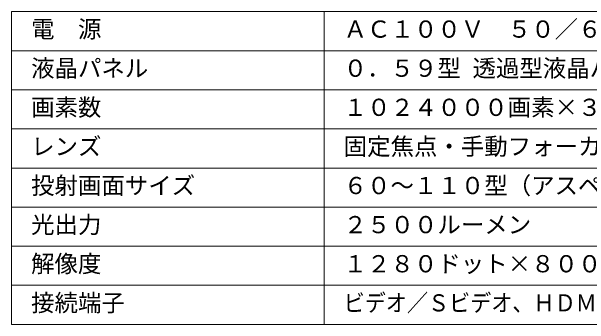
# Model space of a CAD drawing. Units: millimetres, scale not verified. Extents: x -62 to 63, y -57 to 57.
# Drawn here: x -62.5 to 11.5, y -56.5 to -16.5 of the extents above; entities that cross this region are included whole.
import ezdxf
from ezdxf.enums import TextEntityAlignment as Align

# ---------------------------------------------------------------- set-up
doc = ezdxf.new("R2010")
doc.units = ezdxf.units.MM
doc.header["$LTSCALE"] = 0.125
doc.layers.add('0-1_WAKU', color=1, linetype='Continuous', lineweight=18)
doc.layers.add('0-2_MOJI1', color=7, linetype='Continuous')
doc.styles.add('ＭＳ ゴシック', font='')
doc.styles.get('ＭＳ ゴシック').set_extended_font_data('MS Gothic')

msp = doc.modelspace()

# ---------------------------------------------------------------- linework, layer by layer
at = {"layer": '0-1_WAKU', "color": 4}
for p, q in [((-62.4606, -16.5173), (62.5394, -16.5173)), ((-62.4606, -16.5173), (-62.4606, -56.5173)), ((-22.4606, -16.5173), (-22.4606, -56.5173)), ((62.5394, -56.5173), (-62.4606, -56.5173))]:
    msp.add_line(p, q, dxfattribs=at)
at = {"layer": '0-1_WAKU'}
for p, q in [((-62.4606, -21.5173), (62.5394, -21.5173)), ((-62.4606, -26.5173), (62.5394, -26.5173)), ((-62.4606, -31.5173), (62.5394, -31.5173)), ((-62.4606, -36.5173), (62.5394, -36.5173)), ((-62.4606, -41.5173), (62.5394, -41.5173)), ((-62.4606, -46.5173), (62.5394, -46.5173)), ((-62.4606, -51.5173), (62.5394, -51.5173))]:
    msp.add_line(p, q, dxfattribs=at)

# ---------------------------------------------------------------- texts
at = {"layer": '0-2_MOJI1', "style": 'ＭＳ ゴシック'}
for s, p in [('電\u3000源', (-59.9606, -20.5173)), ('ＡＣ１００Ｖ\u3000５０／６０Ｈｚ', (-19.9606, -20.5173)), ('液晶パネル', (-59.9606, -25.5173)), ('０．５９型 透過型液晶パネル ３原色方式', (-19.9606, -25.5173)), ('画素数', (-59.9606, -30.5173)), ('１０２４０００画素×３枚', (-19.9606, -30.5173)), ('レンズ', (-59.9606, -35.5173)), ('固定焦点・手動フォーカス', (-19.9606, -35.5173)), ('投射画面サイズ', (-59.9606, -40.5173)), ('６０～１１０型（アスペクト比１６：１０）', (-19.9606, -40.5173)), ('光出力', (-59.9606, -45.5173)), ('２５００ルーメン', (-19.9606, -45.5173)), ('解像度', (-59.9606, -50.5173)), ('１２８０ドット×８００ドット', (-19.9606, -50.5173)), ('接続端子', (-59.9606, -55.5173))]:
    msp.add_text(s, height=2.199, dxfattribs=at).set_placement(p, align=Align.BOTTOM_LEFT)
at = {"layer": '0-2_MOJI1', "style": 'ＭＳ ゴシック', "width": 0.9}
msp.add_text('ビデオ／Ｓビデオ、ＨＤＭＩ、ＰＣ、ＲＧＢ、ＬＡＮ', height=2.199, dxfattribs=at).set_placement((-19.9606, -55.5173), align=Align.BOTTOM_LEFT)

doc.saveas('drawing.dxf')
